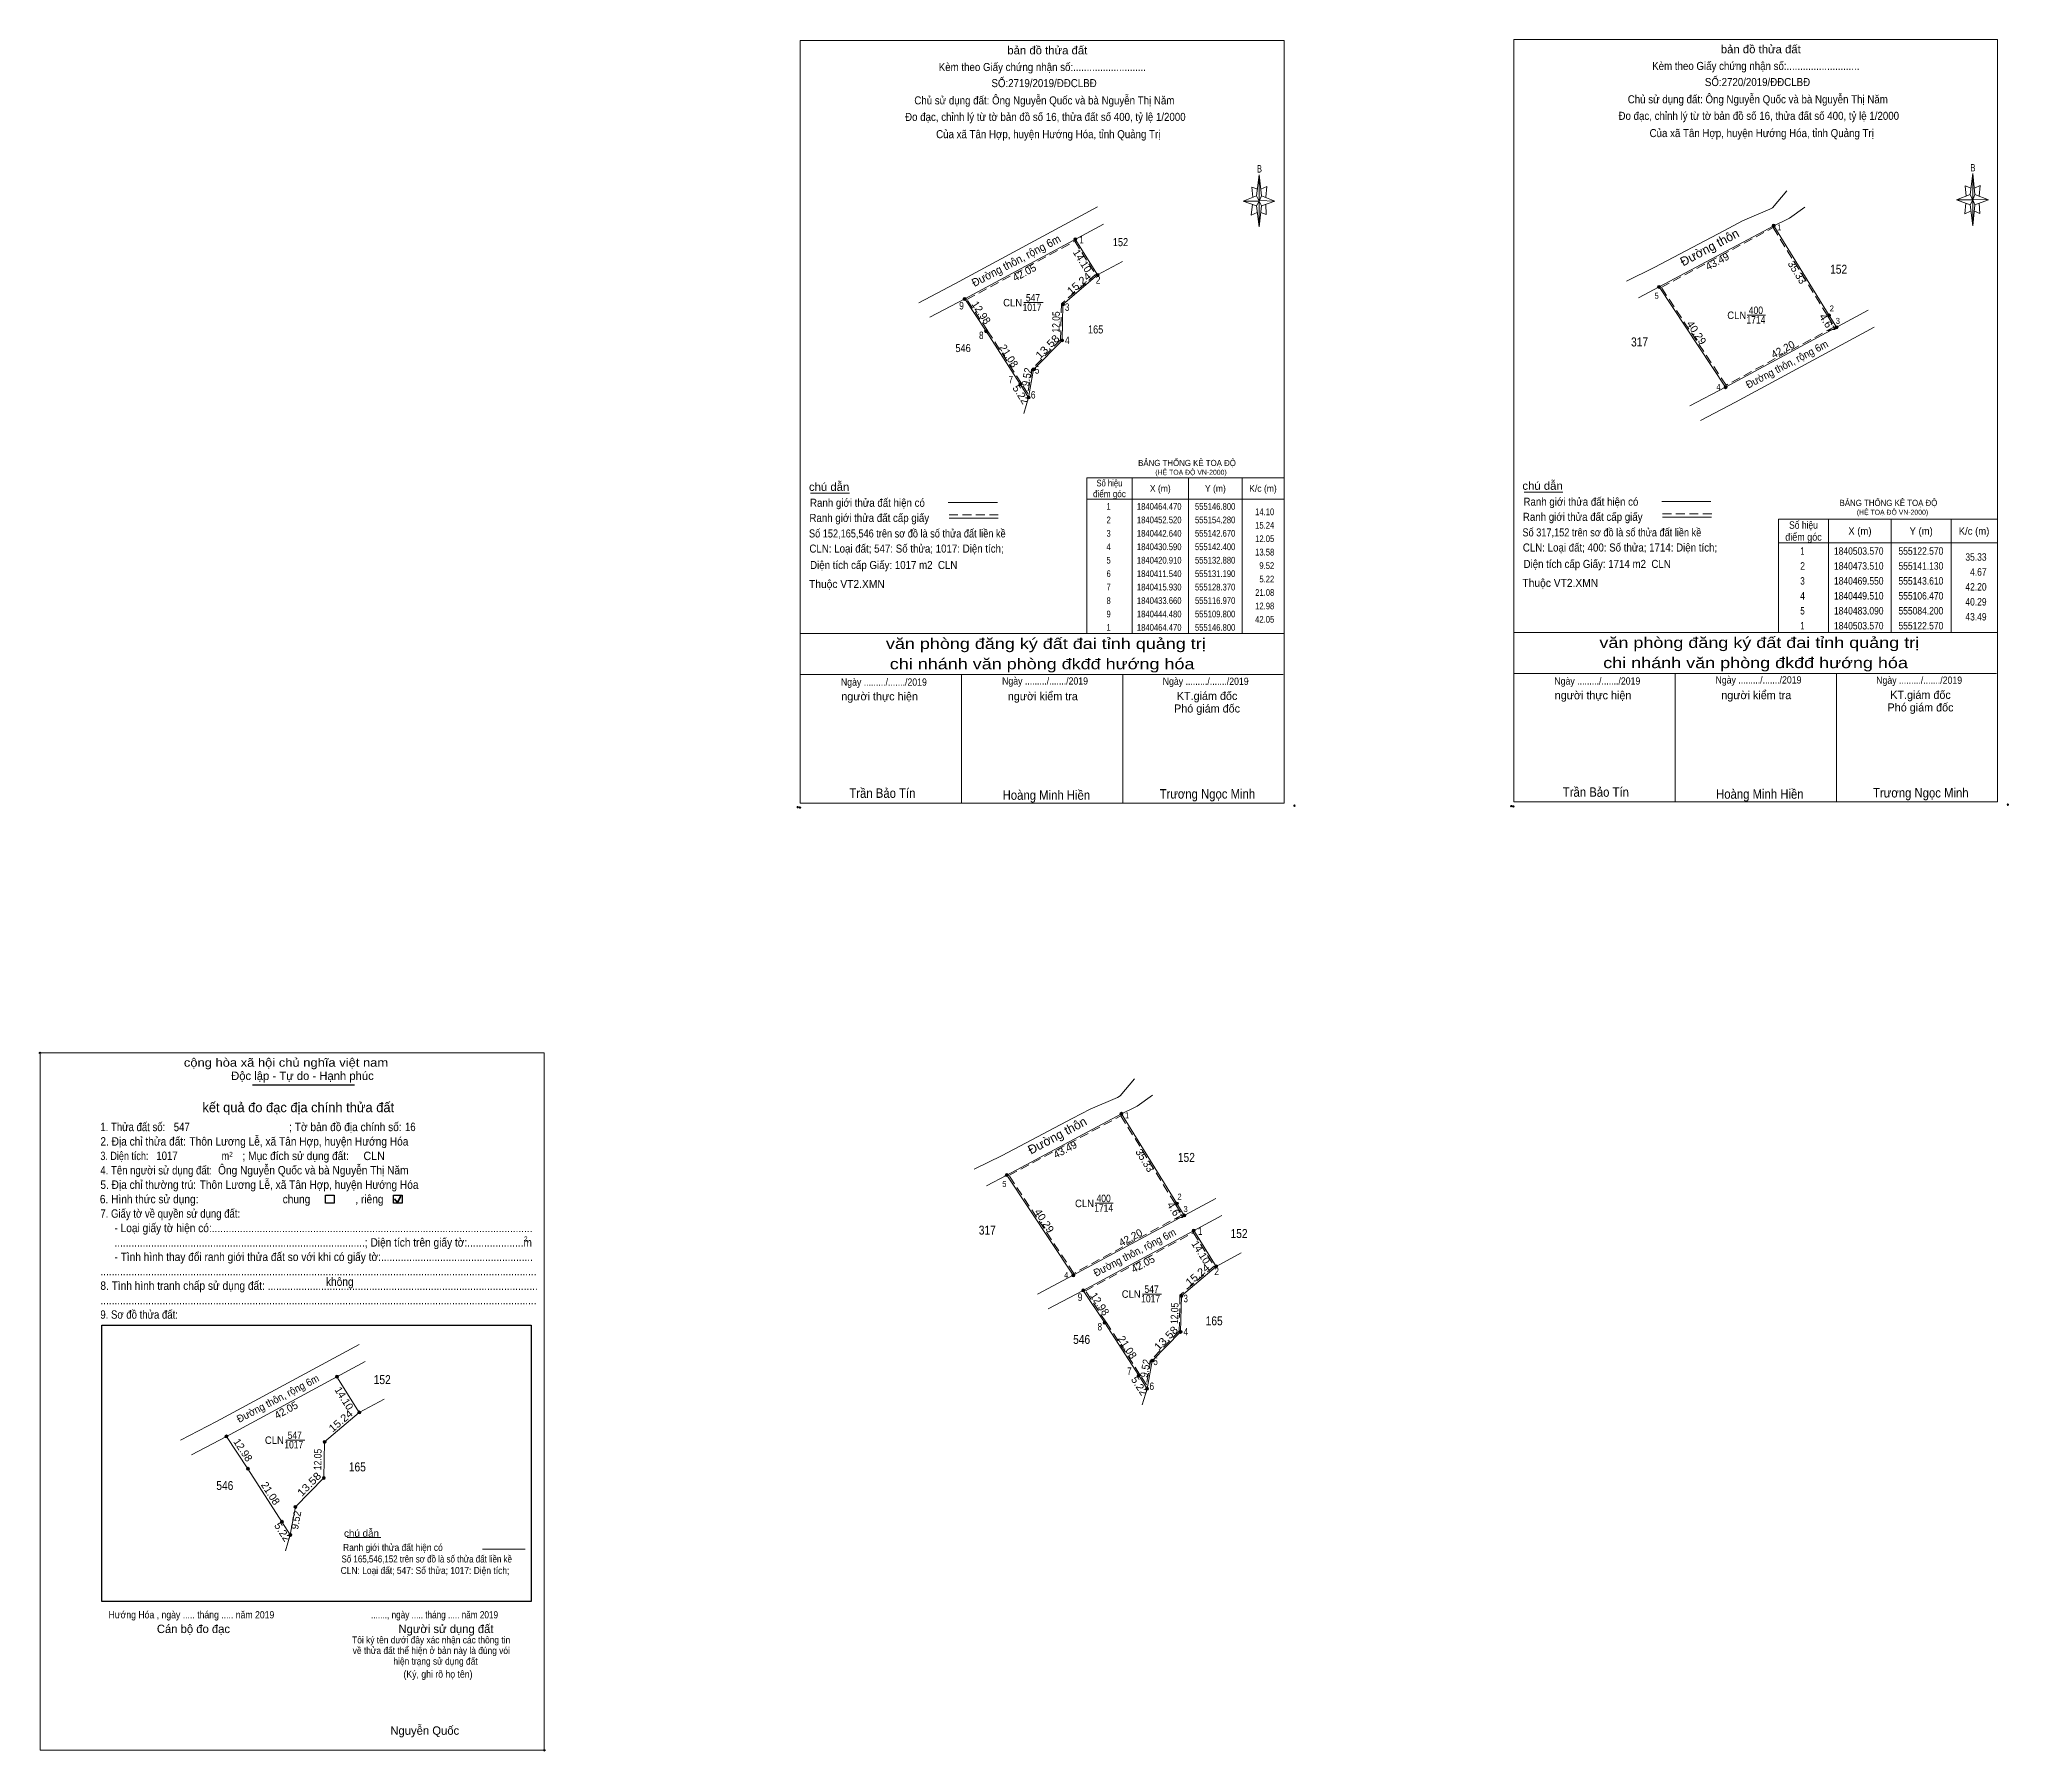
# Model space of a CAD drawing. Header units: metres. Extents: x 554760 to 555420, y 1840290 to 1840863.
import ezdxf
from ezdxf.enums import TextEntityAlignment as Align

# ---------------------------------------------------------------- set-up
doc = ezdxf.new("R2010")
doc.units = ezdxf.units.M
doc.header["$PDMODE"] = 32
doc.header["$PDSIZE"] = 0.5
doc.linetypes.add('MEDIUM_DASHED', pattern=[4.5, 3, -1.5])
for name, color, linetype, lineweight in [('1', 7, 'MEDIUM_DASHED', 13), ('10', 7, 'Continuous', 13), ('13', 7, 'Continuous', 13), ('14', 7, 'Continuous', 13), ('17', 7, 'Continuous', 13), ('2', 7, 'Continuous', 25), ('23', 7, 'Continuous', 13), ('5', 7, 'Continuous', 13), ('6', 7, 'Continuous', 13), ('63', 7, 'Continuous', 13)]:
    doc.layers.add(name, color=color, linetype=linetype, lineweight=lineweight)

msp = doc.modelspace()

# ---------------------------------------------------------------- hatches: boundary and pattern name
at = {"layer": '14'}
for points in [[(555107.61, 1840796.31, 1), (555106.61, 1840796.31, 1)], [(555341.43, 1840800.85, 1), (555340.43, 1840800.85, 1)], [(555115.09, 1840784.36, 1), (555114.09, 1840784.36, 1)], [(555070.61, 1840776.32, 1), (555069.61, 1840776.32, 1)], [(555303.06, 1840780.37, 1), (555302.06, 1840780.37, 1)], [(555103.48, 1840774.48, 1), (555102.48, 1840774.48, 1)], [(555359.99, 1840770.79, 1), (555358.99, 1840770.79, 1)], [(555077.78, 1840765.5, 1), (555076.78, 1840765.5, 1)], [(555103.21, 1840762.43, 1), (555102.21, 1840762.43, 1)], [(555362.47, 1840766.83, 1), (555361.47, 1840766.83, 1)], [(555093.69, 1840752.75, 1), (555092.69, 1840752.75, 1)], [(555089.18, 1840747.77, 1), (555088.18, 1840747.77, 1)], [(555092, 1840743.38, 1), (555091, 1840743.38, 1)], [(555325.33, 1840746.79, 1), (555324.33, 1840746.79, 1)], [(555123.07, 1840503.57, 1), (555122.07, 1840503.57, 1)], [(555084.7, 1840483.09, 1), (555083.7, 1840483.09, 1)], [(555141.63, 1840473.51, 1), (555140.63, 1840473.51, 1)], [(555144.11, 1840469.55, 1), (555143.11, 1840469.55, 1)], [(555147.3, 1840464.47, 1), (555146.3, 1840464.47, 1)], [(555106.97, 1840449.51, 1), (555105.97, 1840449.51, 1)], [(555154.78, 1840452.52, 1), (555153.78, 1840452.52, 1)], [(555110.3, 1840444.48, 1), (555109.3, 1840444.48, 1)], [(555143.17, 1840442.64, 1), (555142.17, 1840442.64, 1)], [(555117.47, 1840433.66, 1), (555116.47, 1840433.66, 1)], [(555142.9, 1840430.59, 1), (555141.9, 1840430.59, 1)], [(555133.38, 1840420.91, 1), (555132.38, 1840420.91, 1)], [(554860.465, 1840415.576, 1), (554859.465, 1840415.576, 1)], [(555128.87, 1840415.93, 1), (555127.87, 1840415.93, 1)], [(555131.69, 1840411.54, 1), (555130.69, 1840411.54, 1)], [(554867.945, 1840403.626, 1), (554866.945, 1840403.626, 1)], [(554823.465, 1840395.586, 1), (554822.465, 1840395.586, 1)], [(554856.335, 1840393.746, 1), (554855.335, 1840393.746, 1)], [(554830.635, 1840384.766, 1), (554829.635, 1840384.766, 1)], [(554856.065, 1840381.696, 1), (554855.065, 1840381.696, 1)], [(554842.035, 1840367.036, 1), (554841.035, 1840367.036, 1)], [(554846.545, 1840372.016, 1), (554845.545, 1840372.016, 1)], [(554844.855, 1840362.646, 1), (554843.855, 1840362.646, 1)]]:
    msp.add_hatch(color=256, dxfattribs=at).paths.add_polyline_path(points)

# ---------------------------------------------------------------- linework, layer by layer
at = {"layer": '1'}
for points in [[(555340.75, 1840800.19), (555359.07, 1840770.53), (555361.26, 1840767.02), (555324.99, 1840747.45), (555303.28, 1840780.19)], [(555106.94, 1840795.65), (555113.94, 1840784.46), (555102.49, 1840774.72), (555102.21, 1840762.64), (555092.73, 1840752.99), (555091.23, 1840744.72), (555089.1, 1840748.04), (555077.7, 1840765.77), (555070.83, 1840776.14)], [(555122.39, 1840502.91), (555140.71, 1840473.25), (555142.9, 1840469.74), (555106.63, 1840450.17), (555084.92, 1840482.91)], [(555146.63, 1840463.81), (555153.63, 1840452.62), (555142.18, 1840442.88), (555141.9, 1840430.8), (555132.42, 1840421.15), (555130.92, 1840412.88), (555128.79, 1840416.2), (555117.39, 1840433.93), (555110.52, 1840444.3)]]:
    msp.add_lwpolyline(points, close=True, dxfattribs=at)
at = {"layer": '10'}
for p, q in [((555066.78, 1840781.35), (555114.53, 1840807.11)), ((555107.11, 1840796.31), (555114.59, 1840784.36)), ((555114.56, 1840784.35), (555122.94, 1840788.83)), ((555066.78, 1840781.35), (555054.76, 1840775.06)), ((555324.83, 1840746.79), (555372.58, 1840772.55)), ((555122.57, 1840503.57), (555141.13, 1840473.51)), ((555106.47, 1840449.51), (555154.22, 1840475.27)), ((555141.13, 1840473.51), (555143.61, 1840469.55)), ((555146.8, 1840464.47), (555154.28, 1840452.52)), ((555154.25, 1840452.51), (555162.63, 1840456.99)), ((554819.63, 1840400.62), (554867.38, 1840426.38)), ((554859.96, 1840415.58), (554867.44, 1840403.63)), ((554867.41, 1840403.62), (554875.79, 1840408.1)), ((554819.63, 1840400.62), (554807.61, 1840394.33))]:
    msp.add_line(p, q, dxfattribs=at)
for points in [[(555058.4, 1840770.19), (555070.11, 1840776.32), (555116.53, 1840801.4)], [(555340.93, 1840800.85), (555359.49, 1840770.79), (555361.97, 1840766.83)], [(555114.56, 1840784.35), (555102.98, 1840774.48), (555102.71, 1840762.43), (555093.19, 1840752.75), (555091.5, 1840743.38)], [(555070.11, 1840776.32), (555077.28, 1840765.5), (555088.68, 1840747.77), (555091.5, 1840743.38), (555089.85, 1840738.01)], [(555302.56, 1840780.37), (555324.83, 1840746.79), (555312.81, 1840740.5)], [(555316.45, 1840735.63), (555328.16, 1840741.76), (555374.58, 1840766.84)], [(555084.2, 1840483.09), (555106.47, 1840449.51), (555094.45, 1840443.22)], [(555098.09, 1840438.35), (555109.8, 1840444.48), (555156.22, 1840469.56)], [(555154.25, 1840452.51), (555142.67, 1840442.64), (555142.4, 1840430.59), (555132.88, 1840420.91), (555131.19, 1840411.54)], [(555109.8, 1840444.48), (555116.97, 1840433.66), (555128.37, 1840415.93), (555131.19, 1840411.54), (555129.54, 1840406.17)], [(554811.25, 1840389.46), (554822.96, 1840395.59), (554869.38, 1840420.67)], [(554867.41, 1840403.62), (554855.83, 1840393.75), (554855.56, 1840381.7), (554846.04, 1840372.02), (554844.35, 1840362.65)], [(554822.96, 1840395.59), (554830.13, 1840384.77), (554841.53, 1840367.04), (554844.35, 1840362.65), (554842.7, 1840357.28)]]:
    msp.add_lwpolyline(points, dxfattribs=at)
at = {"layer": '13'}
for p, q in [((555089.94, 1840775.09), (555096.35, 1840775.09)), ((555332.1, 1840770.94), (555338.17, 1840770.94)), ((555113.74, 1840473.66), (555119.81, 1840473.66)), ((555129.63, 1840443.25), (555136.04, 1840443.25)), ((554842.8, 1840394.36), (554849.21, 1840394.36))]:
    msp.add_line(p, q, dxfattribs=at)
at = {"layer": '14'}
for centre in [(555107.11, 1840796.31), (555340.93, 1840800.85), (555114.59, 1840784.36), (555070.11, 1840776.32), (555302.56, 1840780.37), (555102.98, 1840774.48), (555359.49, 1840770.79), (555077.28, 1840765.5), (555102.71, 1840762.43), (555361.97, 1840766.83), (555093.19, 1840752.75), (555088.68, 1840747.77), (555091.5, 1840743.38), (555324.83, 1840746.79), (555122.57, 1840503.57), (555084.2, 1840483.09), (555141.13, 1840473.51), (555143.61, 1840469.55), (555146.8, 1840464.47), (555106.47, 1840449.51), (555154.28, 1840452.52), (555109.8, 1840444.48), (555142.67, 1840442.64), (555116.97, 1840433.66), (555142.4, 1840430.59), (555132.88, 1840420.91), (554859.965, 1840415.576), (555128.37, 1840415.93), (555131.19, 1840411.54), (554867.445, 1840403.626), (554822.965, 1840395.586), (554855.835, 1840393.746), (554830.135, 1840384.766), (554855.565, 1840381.696), (554841.535, 1840367.036), (554846.045, 1840372.016), (554844.355, 1840362.646)]:
    msp.add_circle(centre, 0.5, dxfattribs=at)
at = {"layer": '17'}
for p, q in [((555018.53, 1840711.34), (555031.56, 1840711.34)), ((555257.37, 1840711.7), (555270.4, 1840711.7)), ((554863.38, 1840361.74), (554874.68, 1840361.74))]:
    msp.add_line(p, q, dxfattribs=at)
at = {"layer": '2', "lineweight": 13}
for p, q in [((555359.31, 1840702.66), (555359.31, 1840664.66)), ((555380.31, 1840702.66), (555380.31, 1840664.66)), ((555400.31, 1840702.66), (555400.31, 1840664.66)), ((555342.51, 1840694.66), (555415.91, 1840694.66))]:
    msp.add_line(p, q, dxfattribs=at)
at = {"layer": '2'}
for p, q in [((554831.67, 1840513.27), (554865.79, 1840513.27)), ((554781.28, 1840432.78), (554924.95, 1840432.78)), ((554924.95, 1840432.78), (554924.95, 1840340.3))]:
    msp.add_line(p, q, dxfattribs=at)
at = {"layer": '2', "lineweight": 35}
for p, q in [((554879.27, 1840475.12), (554880.23, 1840473.87)), ((554880.23, 1840473.87), (554881.39, 1840475.96))]:
    msp.add_line(p, q, dxfattribs=at)
at = {"layer": '2', "lineweight": 13}
for points in [[(555342.51, 1840702.66), (555415.91, 1840702.66), (555415.91, 1840664.66), (555342.51, 1840664.66)], [(554760.59, 1840523.97), (554929.35, 1840523.97), (554929.35, 1840290.56), (554760.59, 1840290.56)]]:
    msp.add_lwpolyline(points, close=True, dxfattribs=at)
at = {"layer": '2'}
for points in [[(554856.09, 1840476.36), (554858.98, 1840476.36), (554858.98, 1840473.66), (554856.09, 1840473.66)], [(554878.89, 1840476.36), (554881.79, 1840476.36), (554881.79, 1840473.66), (554878.89, 1840473.66)]]:
    msp.add_lwpolyline(points, close=True, dxfattribs=at)
msp.add_lwpolyline([(554924.95, 1840340.3), (554781.28, 1840340.3), (554781.28, 1840432.78)], dxfattribs=at)
for p in [(554760.59, 1840523.97), (554929.34, 1840290.56)]:
    msp.add_point(p, dxfattribs=at)
at = {"layer": '23'}
for p, q in [((555345.35, 1840812.54), (555340.56, 1840806.87)), ((555324.45, 1840799.26), (555330.44, 1840802.46)), ((555340.93, 1840800.85), (555345.28, 1840802.93)), ((555345.28, 1840802.93), (555346.19, 1840803.36)), ((555346.19, 1840803.36), (555351.35, 1840807.08)), ((555300.97, 1840786.86), (555324.45, 1840799.26)), ((555302.56, 1840780.37), (555340.93, 1840800.85)), ((555291.61, 1840782.27), (555300.97, 1840786.86)), ((555295.73, 1840776.75), (555302.56, 1840780.37)), ((555126.99, 1840515.26), (555122.2, 1840509.59)), ((555126.92, 1840505.65), (555127.83, 1840506.08)), ((555127.83, 1840506.08), (555132.99, 1840509.8)), ((555082.61, 1840489.58), (555106.09, 1840501.98)), ((555084.2, 1840483.09), (555122.57, 1840503.57)), ((555106.09, 1840501.98), (555112.08, 1840505.18)), ((555122.57, 1840503.57), (555126.92, 1840505.65)), ((555073.25, 1840484.99), (555082.61, 1840489.58)), ((555077.37, 1840479.47), (555084.2, 1840483.09))]:
    msp.add_line(p, q, dxfattribs=at)
for points in [[(555330.44, 1840802.46), (555339.63, 1840806.32), (555340.56, 1840806.87)], [(555112.08, 1840505.18), (555121.27, 1840509.04), (555122.2, 1840509.59)]]:
    msp.add_lwpolyline(points, dxfattribs=at)
at = {"layer": '5'}
for p, q in [((555167.84, 1840810.89), (555168.74, 1840817.91)), ((555406.68, 1840811.25), (555407.58, 1840818.27)), ((555167.84, 1840807.47), (555163.34, 1840809.09)), ((555169.46, 1840810.89), (555173.96, 1840809.09)), ((555406.68, 1840807.83), (555402.18, 1840809.45)), ((555408.3, 1840811.25), (555412.8, 1840809.45)), ((555169.46, 1840807.47), (555168.74, 1840800.45)), ((555171.08, 1840804.59), (555169.28, 1840805.31)), ((555170.9, 1840808.01), (555171.08, 1840804.59)), ((555408.3, 1840807.83), (555407.58, 1840800.81)), ((555409.92, 1840804.95), (555408.12, 1840805.67)), ((555409.74, 1840808.37), (555409.92, 1840804.95)), ((555015.07, 1840664.3), (555177.07, 1840664.3)), ((555253.91, 1840664.66), (555415.91, 1840664.66)), ((555253.91, 1840650.98), (555415.55, 1840650.98)), ((555253.91, 1840650.98), (555415.55, 1840650.98)), ((555253.91, 1840650.98), (555415.55, 1840650.98)), ((555307.91, 1840607.96), (555307.91, 1840650.98)), ((555361.91, 1840607.96), (555361.91, 1840650.98)), ((555015.07, 1840650.62), (555176.71, 1840650.62)), ((555015.07, 1840650.62), (555176.71, 1840650.62)), ((555015.07, 1840650.62), (555176.71, 1840650.62)), ((555069.07, 1840607.6), (555069.07, 1840650.62)), ((555123.07, 1840607.6), (555123.07, 1840650.62))]:
    msp.add_line(p, q, dxfattribs=at)
for points in [[(555015.07, 1840862.84), (555177.07, 1840862.84), (555177.07, 1840607.6), (555015.07, 1840607.6)], [(555253.91, 1840863.2), (555415.91, 1840863.2), (555415.91, 1840607.96), (555253.91, 1840607.96)], [(555168.74, 1840817.91), (555169.46, 1840810.89), (555168.74, 1840809.09)], [(555407.58, 1840818.27), (555408.3, 1840811.25), (555407.58, 1840809.45)], [(555168.74, 1840809.09), (555163.34, 1840809.09), (555167.84, 1840810.89), (555169.46, 1840807.47), (555173.96, 1840809.09), (555168.74, 1840809.27)], [(555168.74, 1840809.09), (555168.74, 1840800.45), (555167.84, 1840807.47)], [(555407.58, 1840809.45), (555402.18, 1840809.45), (555406.68, 1840811.25), (555408.3, 1840807.83), (555412.8, 1840809.45), (555407.58, 1840809.63)], [(555407.58, 1840809.45), (555407.58, 1840800.81), (555406.68, 1840807.83)]]:
    msp.add_lwpolyline(points, close=True, dxfattribs=at)
for points in [[(555168.74, 1840809.09), (555167.84, 1840810.89), (555163.34, 1840809.09)], [(555168.2, 1840813.05), (555166.22, 1840813.77), (555166.58, 1840810.35)], [(555168.74, 1840809.09), (555169.46, 1840807.47), (555173.96, 1840809.09)], [(555169.28, 1840813.05), (555171.26, 1840813.95), (555170.9, 1840810.35)], [(555407.58, 1840809.45), (555406.68, 1840811.25), (555402.18, 1840809.45)], [(555407.04, 1840813.41), (555405.06, 1840814.13), (555405.42, 1840810.71)], [(555407.58, 1840809.45), (555408.3, 1840807.83), (555412.8, 1840809.45)], [(555408.12, 1840813.41), (555410.1, 1840814.31), (555409.74, 1840810.71)], [(555166.4, 1840808.01), (555166.04, 1840804.41), (555168.02, 1840805.31)], [(555405.24, 1840808.37), (555404.88, 1840804.77), (555406.86, 1840805.67)], [(555415.91, 1840607.96), (555253.91, 1840607.96), (555253.91, 1840650.98)], [(555177.07, 1840607.6), (555015.07, 1840607.6), (555015.07, 1840650.62)]]:
    msp.add_lwpolyline(points, dxfattribs=at)
for p in [(555014.23, 1840606.21), (555014.95, 1840606.09), (555253.07, 1840606.57), (555253.79, 1840606.45)]:
    msp.add_point(p, dxfattribs=at)
at = {"layer": '6'}
for p, q in [((555064.61, 1840708.21), (555081.06, 1840708.21)), ((555303.45, 1840708.57), (555319.9, 1840708.57)), ((555064.86, 1840702.94), (555081.31, 1840702.94)), ((555303.7, 1840703.3), (555320.15, 1840703.3)), ((554908.72, 1840357.89), (554923.01, 1840357.89))]:
    msp.add_line(p, q, dxfattribs=at)
at = {"layer": '6', "linetype": 'MEDIUM_DASHED'}
for p, q in [((555064.86, 1840704.05), (555081.42, 1840704.05)), ((555303.7, 1840704.41), (555320.26, 1840704.41))]:
    msp.add_line(p, q, dxfattribs=at)
at = {"layer": '6'}
for p in [(555180.49, 1840606.7), (555419.33, 1840607.06)]:
    msp.add_point(p, dxfattribs=at)
at = {"layer": '63'}
for p, q in [((555126.13, 1840716.5), (555126.13, 1840664.3)), ((555145.03, 1840716.5), (555145.03, 1840664.3)), ((555163.03, 1840716.5), (555163.03, 1840664.3)), ((555111.01, 1840709.3), (555177.07, 1840709.3))]:
    msp.add_line(p, q, dxfattribs=at)
msp.add_lwpolyline([(555111.01, 1840716.5), (555177.07, 1840716.5), (555177.07, 1840664.3), (555111.01, 1840664.3)], close=True, dxfattribs=at)

# ---------------------------------------------------------------- texts
at = {"layer": '1', "width": 0.85}
for p in [(555092.66, 1840772.29), (555132.35, 1840440.45), (554845.51, 1840391.55)]:
    msp.add_text('1017', height=2.5, dxfattribs=at).set_placement(p, align=Align.CENTER)
at = {"layer": '1'}
for s, height, width, p in [('BẢNG THỐNG KÊ TOẠ ĐỘ ', 2.07, 0.95, (555128.17, 1840720.39)), ('(HỆ TOẠ ĐỘ VN-2000)', 1.674, 0.9, (555133.93, 1840717.47)), ('BẢNG THỐNG KÊ TOẠ ĐỘ ', 2.07, 0.95, (555362.99, 1840707.02)), ('(HỆ TOẠ ĐỘ VN-2000)', 1.674, 0.9, (555368.75, 1840704.1))]:
    msp.add_text(s, height=height, dxfattribs=dict(at, width=width)).set_placement(p)
at = {"layer": '13', "width": 0.95}
for height, p in [(2.7, (555087.944, 1840787.941)), (2.5, (555345.945, 1840753.357)), (2.5, (555127.585, 1840456.077)), (2.5, (554840.745, 1840407.177))]:
    msp.add_text('Đường thôn, rộng 6m', height=height, rotation=27.642, dxfattribs=at).set_placement(p, align=Align.CENTER)
at = {"layer": '13', "width": 0.85}
for s, height, p in [('152', 2.7, (555122.26, 1840793.99)), ('152', 3, (555362.68, 1840784.76)), ('547', 2.5, (555092.97, 1840775.47)), ('1714', 2.5, (555334.985, 1840768.08)), ('400', 2.5, (555334.985, 1840771.28)), ('165', 2.7, (555113.945, 1840764.77)), ('317', 3, (555296.025, 1840760.42)), ('546', 2.7, (555069.57, 1840758.54)), ('152', 3, (555144.32, 1840487.48)), ('1714', 2.5, (555116.625, 1840470.8)), ('400', 2.5, (555116.625, 1840474)), ('317', 3, (555077.665, 1840463.14)), ('152', 3, (555161.95, 1840462)), ('547', 2.5, (555132.66, 1840443.63)), ('165', 3, (555153.63, 1840432.78)), ('546', 3, (555109.26, 1840426.55)), ('152', 3, (554875.11, 1840413.1)), ('547', 2.5, (554845.82, 1840394.73)), ('546', 3, (554822.42, 1840377.65)), ('165', 3, (554866.79, 1840383.88))]:
    msp.add_text(s, height=height, dxfattribs=at).set_placement(p, align=Align.CENTER)
at = {"layer": '13'}
for p in [(555320.164, 1840792.263), (555101.804, 1840494.983)]:
    msp.add_text('Đường thôn', height=3, rotation=28.091, dxfattribs=at).set_placement(p, align=Align.CENTER)
at = {"layer": '13', "width": 0.95}
for p in [(555089.34, 1840773.83), (555331.75, 1840769.61), (555113.39, 1840472.33), (555129.03, 1840441.99), (554842.19, 1840393.09)]:
    msp.add_text('CLN', height=2.5, dxfattribs=at).set_placement(p, align=Align.RIGHT)
at = {"layer": '2'}
for s, height, width, p in [(' 1', 2, 0.9, (555343.51, 1840799.32)), (' 5', 2, 0.95, (555302.46, 1840776.39)), (' 2', 2, 0.95, (555361.1, 1840772.13)), (' 3', 2, 0.95, (555363.12, 1840767.98)), (' 4', 2, 0.95, (555323.16, 1840745.86)), ('35.33', 2.5, 0.85, (555412.21, 1840688.7)), ('4.67', 2.5, 0.85, (555412.21, 1840683.7)), ('42.20', 2.5, 0.85, (555412.21, 1840678.7)), ('40.29', 2.5, 0.85, (555412.21, 1840673.7)), ('43.49', 2.5, 0.85, (555412.21, 1840668.7)), (' 1', 2, 0.9, (555125.15, 1840502.04)), (' 5', 2, 0.95, (555084.1, 1840479.11)), (' 2', 2, 0.95, (555142.74, 1840474.85)), (' 3', 2, 0.95, (555144.76, 1840470.7)), (' 4', 2, 0.95, (555104.8, 1840448.58))]:
    msp.add_text(s, height=height, dxfattribs=dict(at, width=width)).set_placement(p, align=Align.RIGHT)
for s, rotation, p in [('43.49', 28.091, (555322.651, 1840787.773)), ('35.33', 301.692, (555347.7, 1840784.597)), ('42.20', 28.35, (555344.601, 1840758.336)), ('43.49', 28.091, (555104.296, 1840490.496)), ('35.33', 301.692, (555129.337, 1840487.322)), ('42.20', 28.35, (555126.236, 1840461.053))]:
    msp.add_text(s, height=2.5, rotation=rotation, dxfattribs=at).set_placement(p, align=Align.CENTER)
at = {"layer": '2', "width": 1.05}
for s, rotation, p in [('4.67', 302.057, (555357.856, 1840767.538)), ('40.29', 303.552, (555314.053, 1840764.371)), ('4.67', 302.057, (555139.496, 1840470.258)), ('40.29', 303.552, (555095.693, 1840467.091))]:
    msp.add_text(s, height=2.5, rotation=rotation, dxfattribs=at).set_placement(p, align=Align.CENTER)
at = {"layer": '2'}
for s, height, width, p in [('điểm góc', 2.5, 0.9, (555350.91, 1840695.4)), ('Số hiệu', 2.5, 0.85, (555350.91, 1840699.4)), ('X (m)', 2.5, 0.95, (555369.81, 1840697.4)), ('Y (m)', 2.5, 0.95, (555390.305, 1840697.4)), ('K/c (m)', 2.5, 0.95, (555408.01, 1840697.4)), (' 1', 2.5, 0.75, (555350.205, 1840690.7)), ('1840503.570', 2.5, 0.85, (555369.41, 1840690.7)), ('555122.570', 2.5, 0.85, (555390.215, 1840690.7)), (' 2', 2.5, 0.85, (555350.21, 1840685.7)), ('1840473.510', 2.5, 0.85, (555369.41, 1840685.7)), ('555141.130', 2.5, 0.85, (555390.215, 1840685.7)), (' 4', 2.5, 0.85, (555350.205, 1840675.7)), (' 3', 2.5, 0.8, (555350.21, 1840680.7)), ('1840469.550', 2.5, 0.85, (555369.41, 1840680.7)), ('1840449.510', 2.5, 0.85, (555369.41, 1840675.7)), ('555143.610', 2.5, 0.85, (555390.215, 1840680.7)), ('555106.470', 2.5, 0.85, (555390.215, 1840675.7)), (' 5', 2.5, 0.8, (555350.21, 1840670.7)), ('1840483.090', 2.5, 0.85, (555369.41, 1840670.7)), ('555084.200', 2.5, 0.85, (555390.215, 1840670.7)), (' 1', 2.5, 0.75, (555350.205, 1840665.7)), ('1840503.570', 2.5, 0.85, (555369.41, 1840665.7)), ('555122.570', 2.5, 0.85, (555390.215, 1840665.7)), ('Tôi ký tên dưới đây xác nhận các thông tin', 2.327, 0.9, (554891.495, 1840326.32)), ('về thửa đất thể hiện ở bản này là đúng vói', 2.327, 0.9, (554891.54, 1840322.77)), ('hiện trạng sử dụng đất', 2.327, 0.9, (554892.96, 1840319.19))]:
    msp.add_text(s, height=height, dxfattribs=dict(at, width=width)).set_placement(p, align=Align.CENTER)
for s, height, width, p in [('cộng hòa xã hội chủ nghĩa việt nam', 2.817, 1.15, (554808.7, 1840519.33)), ('1. Thửa đất số:', 2.817, 0.85, (554780.76, 1840497.77)), ('547', 2.819, 0.85, (554805.33, 1840497.77)), ('; Tờ bản đồ địa chính số:', 2.817, 0.9, (554843.96, 1840497.77)), ('16', 2.819, 0.85, (554882.73, 1840497.79)), ('2. Địa chỉ thửa đất:', 2.817, 0.9, (554780.76, 1840492.93)), ('Thôn Lương Lễ, xã Tân Hợp, huyện Hướng Hóa', 2.819, 0.9, (554810.6, 1840492.93)), ('4. Tên người sử dụng đất:', 2.817, 0.85, (554780.76, 1840483.27)), ('3. Diện tích:', 2.817, 0.8, (554780.76, 1840488.09)), ('1017', 2.819, 0.85, (554799.5, 1840488.12)), ('Ông Nguyễn Quốc và bà Nguyễn Thị Năm', 2.82, 0.9, (554820.16, 1840483.29)), ('m', 2.817, 0.8, (554821.36, 1840488.09)), ('2', 1.61, 0.8, (554823.89, 1840489.23)), ('; Mục đích sử dụng đất:', 2.817, 0.9, (554828.34, 1840488.09)), (' CLN', 2.819, 0.95, (554867.84, 1840488.08)), ('5. Địa chỉ thường trú:', 2.817, 0.9, (554780.76, 1840478.45)), ('Thôn Lương Lễ, xã Tân Hợp, huyện Hướng Hóa', 2.819, 0.9, (554814, 1840478.45)), ('6. Hình thức sử dụng:', 2.817, 0.9, (554780.59, 1840473.62)), ('chung                , riêng', 2.817, 0.9, (554841.8, 1840473.62)), ('7. Giấy tờ về quyền sử dụng đất:', 2.817, 0.85, (554780.76, 1840468.79)), ('     - Loại giấy tờ hiện có:..................................................................................................................', 2.817, 0.9, (554780.76, 1840463.96)), ('     .........................................................................................; Diện tích trên giấy tờ:....................m', 2.817, 0.9, (554780.76, 1840459.12)), ('2', 1.61, 0.8, (554922.58, 1840460.89)), ('     - Tình hình thay đổi ranh giới thửa đất so với khi có giấy tờ:......................................................', 2.817, 0.9, (554780.76, 1840454.29)), ('8. Tình hình tranh chấp sử dụng đất: ................................................................................................', 2.817, 0.9, (554780.76, 1840444.65)), ('...........................................................................................................................................................', 2.817, 0.9, (554780.76, 1840449.47)), ('không', 2.817, 0.9, (554856.29, 1840445.97)), ('...........................................................................................................................................................', 2.817, 0.9, (554780.76, 1840439.82)), ('9. Sơ đồ thửa đất:', 2.817, 0.85, (554780.76, 1840434.98)), ('Hướng Hóa , ngày ..... tháng ..... năm 2019', 2.412, 0.9, (554783.5, 1840334.69)), ('......., ngày ..... tháng ..... năm 2019', 2.412, 0.85, (554871.38, 1840334.69)), ('(Ký, ghi rõ họ tên)', 2.415, 0.9, (554882.23, 1840314.82))]:
    msp.add_text(s, height=height, dxfattribs=dict(at, width=width)).set_placement(p)
for s, height, p in [('Độc lập - Tự do - Hạnh phúc', 2.817, (554824.53, 1840514.89)), ('Cán bộ đo đạc', 2.817, (554799.67, 1840329.77)), ('Người sử dụng đất', 2.817, (554880.56, 1840329.77)), ('Nguyễn Quốc', 2.819, (554877.83, 1840295.72))]:
    msp.add_text(s, height=height, dxfattribs=at).set_placement(p)
for s, height, p in [('kết quả đo đạc địa chính thửa đất', 3.22, (554847.005, 1840504.12)), ('.', 0.805, (554929.328, 1840290.09))]:
    msp.add_text(s, height=height, dxfattribs=at).set_placement(p, align=Align.CENTER)
at = {"layer": '5'}
for s, height, width, p in [('Kèm theo Giấy chứng nhận số:...........................', 2.7, 0.9, (555096.105, 1840852.6)), ('bản đồ thửa đất', 2.7, 1.05, (555097.77, 1840858.2)), ('Kèm theo Giấy chứng nhận số:...........................', 2.7, 0.9, (555334.945, 1840852.96)), ('bản đồ thửa đất', 2.7, 1.05, (555336.615, 1840858.56)), ('SỐ:2719/2019/ĐĐCLBĐ', 2.7, 0.9, (555096.68, 1840847.22)), ('SỐ:2720/2019/ĐĐCLBĐ', 2.7, 0.9, (555335.52, 1840847.58)), ('Chủ sử dụng đất: Ông Nguyễn Quốc và bà Nguyễn Thị Năm', 2.7, 0.9, (555096.775, 1840841.44)), ('Chủ sử dụng đất: Ông Nguyễn Quốc và bà Nguyễn Thị Năm', 2.7, 0.9, (555335.615, 1840841.8)), ('Đo đạc, chỉnh lý từ tờ bản đồ số 16, thửa đất số 400, tỷ lệ 1/2000 ', 2.7, 0.9, (555097.555, 1840835.91)), ('Đo đạc, chỉnh lý từ tờ bản đồ số 16, thửa đất số 400, tỷ lệ 1/2000 ', 2.7, 0.9, (555336.395, 1840836.27)), ('Của xã Tân Hợp, huyện Hướng Hóa, tỉnh Quảng Trị', 2.7, 0.9, (555098.085, 1840830.13)), ('Của xã Tân Hợp, huyện Hướng Hóa, tỉnh Quảng Trị', 2.7, 0.9, (555336.925, 1840830.49)), ('B', 2.48, 0.75, (555168.79, 1840818.63)), ('B', 2.48, 0.75, (555407.63, 1840818.99)), ('văn phòng đăng ký đất đai tỉnh quảng trị', 3.6, 1.25, (555097.265, 1840659.15)), ('văn phòng đăng ký đất đai tỉnh quảng trị', 3.6, 1.25, (555336.115, 1840659.51)), ('chi nhánh văn phòng đkđđ hướng hóa', 3.6, 1.25, (555096.025, 1840652.38)), ('chi nhánh văn phòng đkđđ hướng hóa', 3.6, 1.25, (555334.87, 1840652.74)), ('Ngày ........./......./2019', 2.43, 0.9, (555043.055, 1840646.87)), ('Ngày ........./......./2019', 2.43, 0.9, (555097.005, 1840647.24)), ('Ngày ........./......./2019', 2.43, 0.9, (555150.785, 1840647.14)), ('Ngày ........./......./2019', 2.43, 0.9, (555281.895, 1840647.23)), ('Ngày ........./......./2019', 2.43, 0.9, (555335.845, 1840647.6)), ('Ngày ........./......./2019', 2.43, 0.9, (555389.625, 1840647.5)), ('Trần Bảo Tín', 3.15, 0.9, (555042.565, 1840609.33)), ('Hoàng Minh Hiền', 3.15, 0.9, (555097.45, 1840608.68)), ('Trương Ngọc Minh', 3.15, 0.9, (555151.35, 1840609.09)), ('Trần Bảo Tín', 3.15, 0.9, (555281.405, 1840609.69)), ('Hoàng Minh Hiền', 3.15, 0.9, (555336.29, 1840609.04)), ('Trương Ngọc Minh', 3.15, 0.9, (555390.19, 1840609.45))]:
    msp.add_text(s, height=height, dxfattribs=dict(at, width=width)).set_placement(p, align=Align.CENTER)
for s, p in [('người thực hiện', (555041.625, 1840641.96)), ('người kiểm tra', (555096.265, 1840642)), ('KT.giám đốc', (555151.25, 1840642.1)), ('người thực hiện', (555280.465, 1840642.32)), ('người kiểm tra', (555335.11, 1840642.36)), ('KT.giám đốc', (555390.09, 1840642.46)), ('Phó giám đốc', (555151.245, 1840637.89)), ('Phó giám đốc', (555390.085, 1840638.25))]:
    msp.add_text(s, height=2.7, dxfattribs=at).set_placement(p, align=Align.CENTER)
at = {"layer": '6'}
for s, height, width, p in [('chú dẫn', 2.7, 1.05, (555017.97, 1840712.08)), ('chú dẫn', 2.7, 1.05, (555256.81, 1840712.44)), ('Ranh giới thửa đất cấp giấy', 2.7, 0.9, (555018.13, 1840701.68)), ('Ranh giới thửa đất hiện có ', 2.7, 0.9, (555018.33, 1840706.75)), ('Ranh giới thửa đất cấp giấy', 2.7, 0.9, (555256.97, 1840702.04)), ('Ranh giới thửa đất hiện có ', 2.7, 0.9, (555257.17, 1840707.11)), ('Số 152,165,546 trên sơ đồ là số thửa đất liền kề', 2.7, 0.85, (555017.99, 1840696.48)), ('Số 317,152 trên sơ đồ là số thửa đất liền kề', 2.7, 0.85, (555256.83, 1840696.84)), ('CLN: Loại đất; 547: Số thửa; 1017: Diện tích;', 2.7, 0.9, (555018.12, 1840691.42)), ('CLN: Loại đất; 400: Số thửa; 1714: Diện tích;', 2.7, 0.9, (555256.96, 1840691.78)), ('Diện tích cấp Giấy: 1017 m2  CLN', 2.7, 0.9, (555018.35, 1840685.92)), ('Diện tích cấp Giấy: 1714 m2  CLN', 2.7, 0.9, (555257.19, 1840686.28)), ('Thuộc VT2.XMN', 2.7, 0.95, (555017.99, 1840679.56)), ('Thuộc VT2.XMN', 2.7, 0.95, (555256.83, 1840679.92)), ('chú dẫn', 2.344, 1.05, (554862.32, 1840362)), ('Số 165,546,152 trên sơ đồ là số thửa đất liền kề', 2.34, 0.85, (554861.49, 1840353.4)), ('Ranh giới thửa đất hiện có ', 2.344, 0.9, (554862, 1840357.25)), ('CLN: Loại đất; 547: Số thửa; 1017: Diện tích;', 2.344, 0.9, (554861.2, 1840349.55))]:
    msp.add_text(s, height=height, dxfattribs=dict(at, width=width)).set_placement(p)
at = {"layer": '63'}
for s, height, width, p in [(' 1', 2.5, 0.75, (555109.95, 1840794.89)), (' 2', 2.5, 0.85, (555115.56, 1840781.44)), (' 9', 2.5, 0.85, (555069.83, 1840772.8)), (' 3', 2.5, 0.8, (555105.15, 1840772.35)), (' 8', 2.5, 0.8, (555076.4, 1840762.9)), (' 4', 2.5, 0.85, (555105.25, 1840761.22)), (' 7', 2.5, 0.8, (555086.29, 1840748.04)), (' 5', 2.5, 0.8, (555095.08, 1840751.31)), (' 6', 2.5, 0.85, (555093.83, 1840742.98)), ('14.10', 2.25, 0.85, (555173.74, 1840703.94)), ('15.24', 2.25, 0.85, (555173.74, 1840699.44)), ('12.05', 2.25, 0.85, (555173.74, 1840694.94)), ('13.58', 2.25, 0.85, (555173.74, 1840690.44)), ('9.52', 2.25, 0.85, (555173.73, 1840685.94)), ('21.08', 2.25, 0.85, (555173.74, 1840676.94)), ('5.22', 2.25, 0.85, (555173.73, 1840681.44)), ('12.98', 2.25, 0.85, (555173.74, 1840672.44)), ('42.05', 2.25, 0.85, (555173.74, 1840667.94)), (' 1', 2.5, 0.75, (555149.64, 1840463.05)), (' 2', 2.5, 0.85, (555155.25, 1840449.6)), (' 9', 2.5, 0.85, (555109.52, 1840440.96)), (' 3', 2.5, 0.8, (555144.84, 1840440.51)), (' 8', 2.5, 0.8, (555116.09, 1840431.06)), (' 4', 2.5, 0.85, (555144.94, 1840429.38)), (' 5', 2.5, 0.8, (555134.77, 1840419.47)), (' 7', 2.5, 0.8, (555125.98, 1840416.2)), (' 6', 2.5, 0.85, (555133.52, 1840411.14))]:
    msp.add_text(s, height=height, dxfattribs=dict(at, width=width)).set_placement(p, align=Align.RIGHT)
for s, rotation, p in [('14.10', 302.044, (555108.429, 1840788.403)), ('42.05', 28.381, (555090.681, 1840784.046)), ('12.98', 303.531, (555074.608, 1840771.08)), ('21.08', 302.74, (555083.822, 1840756.601)), ('14.10', 302.044, (555148.122, 1840456.558)), ('42.05', 28.381, (555130.371, 1840452.206)), ('12.98', 303.531, (555114.298, 1840439.24)), ('21.08', 302.74, (555123.512, 1840424.761)), ('42.05', 28.381, (554843.531, 1840403.306)), ('14.10', 302.044, (554861.279, 1840407.663)), ('12.98', 303.531, (554827.458, 1840390.34)), ('21.08', 302.74, (554836.672, 1840375.861))]:
    msp.add_text(s, height=2.5, rotation=rotation, dxfattribs=at).set_placement(p, align=Align.CENTER)
for s, rotation, width, p in [('15.24', 40.397, 1.1, (555109.185, 1840780.572)), ('12.05', 88.716, 0.85, (555101.921, 1840768.582)), ('13.58', 45.477, 1.15, (555098.697, 1840759.444)), ('9.52', 79.776, 0.95, (555092.099, 1840749.988)), ('5.22', 302.715, 1.05, (555087.812, 1840743.651)), ('15.24', 40.397, 1.1, (555148.875, 1840448.732)), ('12.05', 88.716, 0.85, (555141.611, 1840436.742)), ('13.58', 45.477, 1.15, (555138.382, 1840427.599)), ('9.52', 79.776, 0.95, (555131.789, 1840418.148)), ('5.22', 302.715, 1.05, (555127.502, 1840411.811)), ('15.24', 40.397, 1.1, (554862.035, 1840399.832)), ('12.05', 88.716, 0.85, (554854.771, 1840387.842)), ('13.58', 45.477, 1.15, (554851.547, 1840378.704)), ('9.52', 79.776, 0.95, (554847.489, 1840367.348)), ('5.22', 302.715, 1.05, (554840.662, 1840362.911))]:
    msp.add_text(s, height=2.5, rotation=rotation, dxfattribs=dict(at, width=width)).set_placement(p, align=Align.CENTER)
for s, width, p in [('điểm góc', 0.9, (555118.57, 1840709.97)), ('Số hiệu', 0.85, (555118.565, 1840713.57)), ('X (m)', 0.95, (555135.585, 1840711.77)), ('Y (m)', 0.95, (555154.025, 1840711.77)), ('K/c (m)', 0.95, (555169.965, 1840711.77)), (' 1', 0.75, (555117.94, 1840705.74)), ('1840464.470', 0.85, (555135.225, 1840705.74)), ('555146.800', 0.85, (555153.95, 1840705.74)), (' 3', 0.8, (555117.935, 1840696.74)), (' 2', 0.85, (555117.94, 1840701.24)), ('1840452.520', 0.85, (555135.225, 1840701.24)), ('1840442.640', 0.85, (555135.225, 1840696.74)), ('555154.280', 0.85, (555153.95, 1840701.24)), ('555142.670', 0.85, (555153.95, 1840696.74)), (' 4', 0.85, (555117.935, 1840692.24)), ('1840430.590', 0.85, (555135.225, 1840692.24)), ('555142.400', 0.85, (555153.95, 1840692.24)), (' 5', 0.8, (555117.945, 1840687.74)), (' 6', 0.85, (555117.94, 1840683.24)), ('1840420.910', 0.85, (555135.225, 1840687.74)), ('1840411.540', 0.85, (555135.225, 1840683.24)), ('555132.880', 0.85, (555153.95, 1840687.74)), ('555131.190', 0.85, (555153.95, 1840683.24)), (' 7', 0.8, (555117.945, 1840678.74)), ('1840415.930', 0.85, (555135.225, 1840678.74)), ('555128.370', 0.85, (555153.95, 1840678.74)), (' 9', 0.8, (555117.935, 1840669.74)), (' 8', 0.8, (555117.945, 1840674.24)), ('1840433.660', 0.85, (555135.225, 1840674.24)), ('1840444.480', 0.85, (555135.225, 1840669.74)), ('555116.970', 0.85, (555153.95, 1840674.24)), ('555109.800', 0.85, (555153.95, 1840669.74)), (' 1', 0.75, (555117.94, 1840665.24)), ('1840464.470', 0.85, (555135.225, 1840665.24)), ('555146.800', 0.85, (555153.95, 1840665.24))]:
    msp.add_text(s, height=2.25, dxfattribs=dict(at, width=width)).set_placement(p, align=Align.CENTER)

doc.saveas('drawing.dxf')
